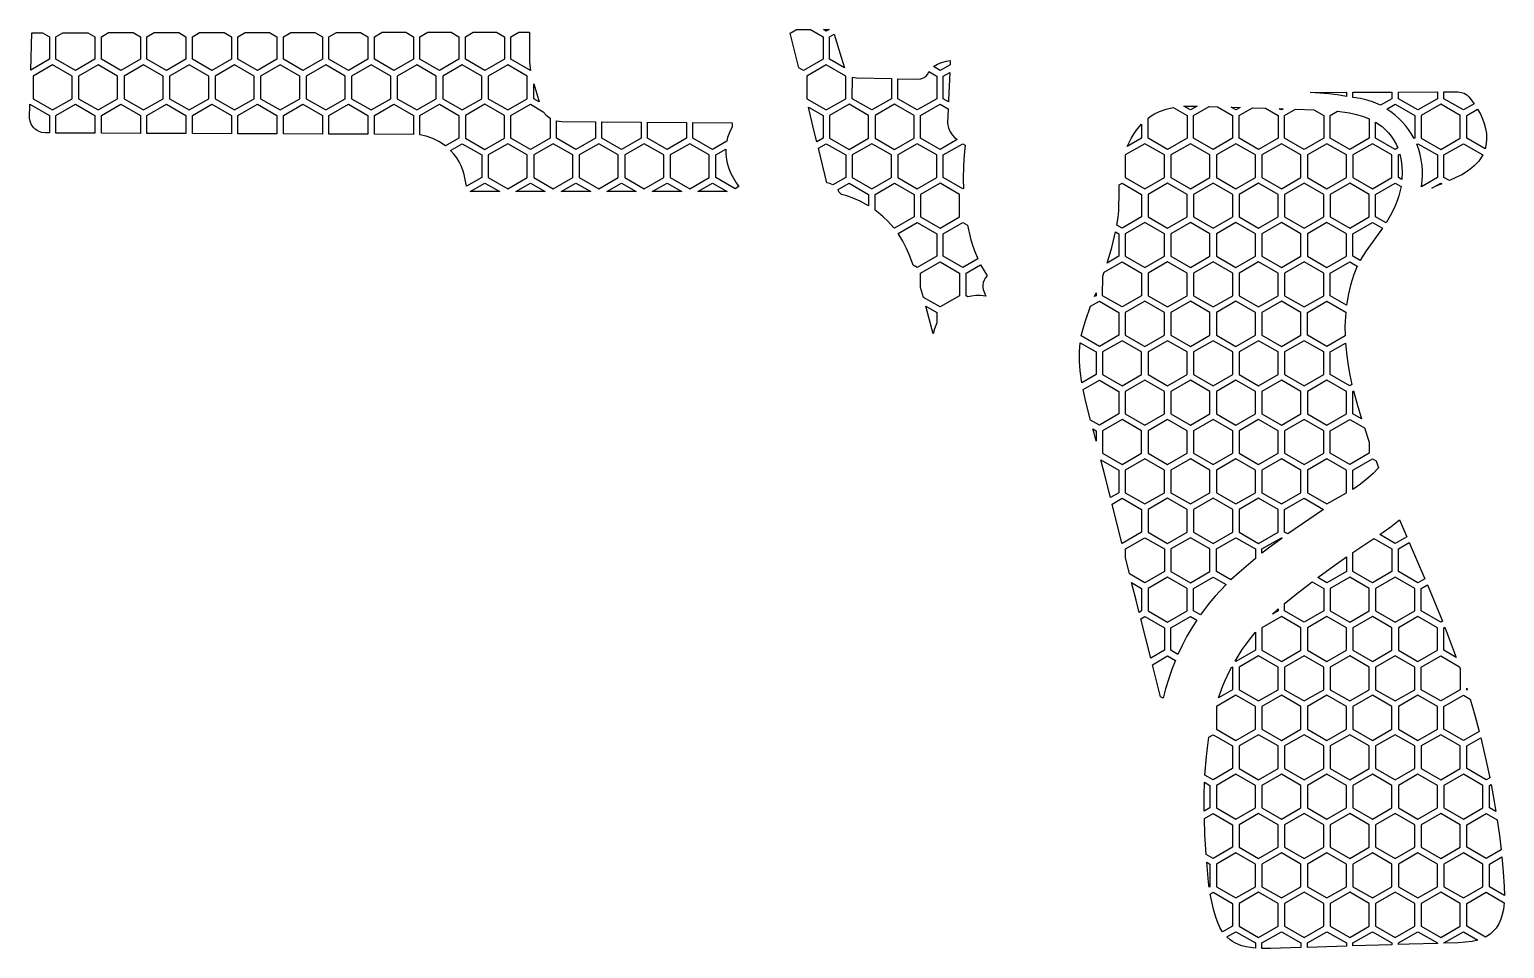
# Model space of a CAD drawing. Header units: millimetres. Extents: x 28 to 142, y -138 to -67.
import ezdxf

# ---------------------------------------------------------------- set-up
doc = ezdxf.new("R2010")
doc.units = ezdxf.units.MM

# ---------------------------------------------------------------- blocks, each defined once
blk = doc.blocks.new('HEX')
blk.add_lwpolyline([(1.516, 0.875), (0, 1.75), (-1.516, 0.875), (-1.516, -0.875), (0, -1.75), (1.516, -0.875)], close=True)

msp = doc.modelspace()

# ---------------------------------------------------------------- linework, layer by layer
for points in [[(27.69, -69.774), (27.77, -66.879), (28.599, -66.878), (29.137, -67.188), (29.137, -68.938), (27.69, -69.774)], [(30.183, -66.876), (32.123, -66.873), (32.668, -67.188), (32.668, -68.938), (31.153, -69.813), (29.637, -68.938), (29.637, -67.188), (30.183, -66.876)], [(33.717, -66.871), (35.646, -66.869), (36.199, -67.188), (36.199, -68.938), (34.684, -69.813), (33.168, -68.938), (33.168, -67.188), (33.717, -66.871)], [(37.256, -66.867), (39.169, -66.865), (39.73, -67.188), (39.73, -68.938), (38.215, -69.813), (36.699, -68.938), (36.699, -67.188), (37.256, -66.867)], [(40.795, -66.863), (42.693, -66.86), (43.261, -67.188), (43.261, -68.938), (41.746, -69.813), (40.23, -68.938), (40.23, -67.188), (40.795, -66.863)], [(44.334, -66.858), (46.216, -66.856), (46.793, -67.188), (46.793, -68.938), (45.277, -69.813), (43.761, -68.938), (43.761, -67.188), (44.334, -66.858)], [(47.873, -66.854), (49.74, -66.851), (50.324, -67.188), (50.324, -68.938), (48.808, -69.813), (47.293, -68.938), (47.293, -67.188), (47.873, -66.854)], [(51.411, -66.849), (53.263, -66.847), (53.855, -67.188), (53.855, -68.938), (52.339, -69.813), (50.824, -68.938), (50.824, -67.188), (51.411, -66.849)], [(54.95, -66.845), (56.786, -66.842), (57.386, -67.188), (57.386, -68.938), (55.87, -69.813), (54.355, -68.938), (54.355, -67.188), (54.95, -66.845)], [(58.489, -66.84), (60.31, -66.838), (60.917, -67.188), (60.917, -68.938), (59.401, -69.813), (57.886, -68.938), (57.886, -67.188), (58.489, -66.84)], [(62.028, -66.836), (63.833, -66.833), (64.448, -67.188), (64.448, -68.938), (62.932, -69.813), (61.417, -68.938), (61.417, -67.188), (62.028, -66.836)], [(66.386, -66.83), (66.388, -69.085), (66.408, -69.432), (66.456, -69.809), (64.948, -68.938), (64.948, -67.188), (65.567, -66.831), (66.386, -66.83)], [(87.281, -69.599), (86.624, -66.906), (87.108, -66.626), (88.192, -66.626), (89.166, -67.188), (89.166, -68.938), (87.65, -69.813), (87.281, -69.599)], [(89.192, -66.626), (89.388, -66.626), (89.639, -66.626), (89.416, -66.755), (89.192, -66.626)], [(90.021, -66.984), (90.566, -68.782), (90.816, -69.602), (89.666, -68.938), (89.666, -67.188), (90.021, -66.984)], [(97.738, -69.511), (98.036, -69.33), (98.358, -69.189), (98.73, -69.079), (99.034, -69.041), (99.02, -69.365), (98.243, -69.813), (97.738, -69.511)], [(66.714, -70.835), (66.949, -71.625), (67.131, -72.238), (66.714, -71.996), (66.714, -70.835)], [(91.439, -70.318), (91.594, -70.364), (91.758, -70.384), (94.462, -70.442), (94.462, -71.996), (92.947, -72.871), (91.431, -71.996), (91.439, -70.318)], [(94.962, -70.452), (96.519, -70.492), (96.753, -70.462), (96.967, -70.383), (97.148, -70.262), (97.285, -70.104), (97.384, -69.895), (97.993, -70.246), (97.993, -71.996), (96.478, -72.871), (94.962, -71.996), (94.962, -70.452)], [(98.995, -69.957), (98.901, -72.119), (98.896, -72.229), (98.493, -71.996), (98.493, -70.246), (98.995, -69.957)], [(129.773, -71.831), (129.079, -71.705), (128.404, -71.618), (127.726, -71.559), (126.95, -71.52), (129.773, -71.503), (129.773, -71.831)], [(132.411, -72.512), (131.88, -72.269), (131.368, -72.1), (130.872, -71.993), (130.273, -71.911), (130.273, -71.501), (133.304, -71.483), (133.304, -71.996), (132.411, -72.512)], [(133.804, -71.48), (136.835, -71.462), (136.835, -71.996), (135.32, -72.871), (133.804, -71.996), (133.804, -71.48)], [(137.335, -71.459), (138.437, -71.467), (138.686, -71.507), (138.896, -71.58), (139.102, -71.705), (139.281, -71.865), (139.459, -72.074), (139.685, -72.39), (138.851, -72.871), (137.335, -71.996), (137.335, -71.459)], [(28.843, -74.658), (28.524, -74.616), (28.347, -74.554), (28.183, -74.468), (28.034, -74.359), (27.903, -74.23), (27.73, -73.977), (27.638, -73.747), (27.594, -73.496), (27.622, -72.43), (29.137, -73.305), (29.137, -74.659), (28.843, -74.658)], [(32.668, -74.673), (29.637, -74.661), (29.637, -73.305), (31.153, -72.43), (32.668, -73.305), (32.668, -74.673)], [(36.199, -74.687), (33.168, -74.675), (33.168, -73.305), (34.684, -72.43), (36.199, -73.305), (36.199, -74.687)], [(39.73, -74.7), (36.699, -74.689), (36.699, -73.305), (38.215, -72.43), (39.73, -73.305), (39.73, -74.7)], [(43.261, -74.714), (40.23, -74.702), (40.23, -73.305), (41.746, -72.43), (43.261, -73.305), (43.261, -74.714)], [(46.793, -74.728), (43.761, -74.716), (43.761, -73.305), (45.277, -72.43), (46.793, -73.305), (46.793, -74.728)], [(50.324, -74.742), (47.293, -74.73), (47.293, -73.305), (48.808, -72.43), (50.324, -73.305), (50.324, -74.742)], [(53.855, -74.755), (50.824, -74.744), (50.824, -73.305), (52.339, -72.43), (53.855, -73.305), (53.855, -74.755)], [(57.386, -74.774), (54.355, -74.757), (54.355, -73.305), (55.87, -72.43), (57.386, -73.305), (57.386, -74.774)], [(59.866, -75.661), (59.35, -75.313), (58.88, -75.084), (58.381, -74.915), (57.886, -74.814), (57.886, -73.305), (59.401, -72.43), (60.917, -73.305), (60.917, -75.055), (59.866, -75.661)], [(67.456, -73.006), (67.683, -73.27), (67.979, -73.498), (67.979, -75.055), (66.464, -75.93), (64.948, -75.055), (64.948, -73.305), (66.464, -72.43), (67.456, -73.006)], [(88.68, -75.335), (88.46, -74.43), (88.024, -72.645), (89.166, -73.305), (89.166, -75.055), (88.68, -75.335)], [(98.872, -72.792), (98.828, -73.859), (98.848, -74.056), (98.894, -74.255), (99.025, -74.576), (99.171, -74.81), (99.35, -75.009), (99.567, -75.166), (98.243, -75.93), (96.728, -75.055), (96.728, -73.305), (98.243, -72.43), (98.872, -72.792)], [(114.388, -73.505), (114.627, -73.333), (114.877, -73.178), (115.275, -72.979), (115.782, -72.799), (116.324, -72.675), (117.414, -73.305), (117.414, -75.055), (115.899, -75.93), (114.383, -75.055), (114.388, -73.505)], [(117.166, -72.584), (117.709, -72.569), (118.18, -72.574), (117.664, -72.871), (117.166, -72.584)], [(119.131, -72.602), (119.764, -72.622), (120.945, -73.305), (120.945, -75.055), (119.43, -75.93), (117.914, -75.055), (117.914, -73.305), (119.131, -72.602)], [(120.822, -72.656), (121.39, -72.674), (121.529, -72.679), (121.195, -72.871), (120.822, -72.656)], [(122.477, -72.709), (123.502, -72.742), (124.477, -73.305), (124.477, -75.055), (122.961, -75.93), (121.445, -75.055), (121.445, -73.305), (122.477, -72.709)], [(124.56, -72.776), (124.875, -72.786), (124.727, -72.871), (124.56, -72.776)], [(125.823, -72.816), (127.24, -72.861), (128.008, -73.305), (128.008, -75.055), (126.492, -75.93), (124.977, -75.055), (124.977, -73.305), (125.823, -72.816)], [(129.085, -72.971), (130, -73.103), (130.553, -73.227), (131.088, -73.389), (131.539, -73.569), (131.539, -75.055), (130.023, -75.93), (128.508, -75.055), (128.508, -73.305), (129.085, -72.971)], [(135.019, -75.084), (134.793, -74.691), (134.581, -74.379), (134.349, -74.08), (134.098, -73.796), (133.828, -73.526), (133.541, -73.272), (133.218, -73.018), (132.908, -72.803), (133.554, -72.43), (135.07, -73.305), (135.07, -75.055), (135.019, -75.084)], [(140.569, -74.317), (140.631, -74.709), (140.648, -75.105), (140.618, -75.498), (140.537, -75.883), (139.101, -75.055), (139.101, -73.305), (139.953, -72.813), (140.167, -73.205), (140.331, -73.564), (140.466, -73.935), (140.569, -74.317)], [(68.479, -73.707), (68.889, -73.759), (71.51, -73.783), (71.51, -75.055), (69.995, -75.93), (68.479, -75.055), (68.479, -73.707)], [(72.01, -73.788), (75.041, -73.815), (75.041, -75.055), (73.526, -75.93), (72.01, -75.055), (72.01, -73.788)], [(75.541, -73.82), (78.572, -73.847), (78.572, -75.055), (77.057, -75.93), (75.541, -75.055), (75.541, -73.82)], [(79.072, -73.852), (82.103, -73.88), (82.103, -74.201), (81.957, -74.488), (81.851, -74.745), (81.762, -75.018), (81.762, -75.006), (81.692, -75.292), (80.588, -75.93), (79.072, -75.055), (79.072, -73.852)], [(112.762, -75.702), (113.06, -75.09), (113.294, -74.704), (113.555, -74.341), (113.883, -73.963), (113.883, -75.055), (112.762, -75.702)], [(132.039, -73.828), (132.532, -74.168), (132.809, -74.412), (133.044, -74.658), (133.235, -74.894), (133.406, -75.142), (133.623, -75.531), (133.75, -75.817), (133.554, -75.93), (132.039, -75.055), (132.039, -73.828)], [(61.507, -78.78), (61.319, -77.891), (61.214, -77.545), (61.082, -77.213), (60.923, -76.898), (60.739, -76.599), (60.532, -76.319), (60.258, -76.012), (61.167, -75.488), (62.682, -76.363), (62.682, -78.113), (61.507, -78.78)], [(89.926, -78.693), (89.689, -78.589), (89.457, -78.517), (88.804, -75.841), (89.416, -75.488), (90.931, -76.363), (90.931, -78.113), (89.926, -78.693)], [(100.203, -75.6), (100.124, -76.344), (100.066, -77.201), (100.04, -78.238), (100.051, -78.963), (100.009, -78.988), (98.493, -78.113), (98.493, -76.363), (100.009, -75.488), (100.203, -75.6)], [(135.584, -78.835), (135.642, -78.371), (135.665, -77.989), (135.665, -77.605), (135.642, -77.22), (135.578, -76.737), (135.49, -76.321), (135.384, -75.949), (135.232, -75.538), (135.32, -75.488), (136.835, -76.363), (136.835, -78.113), (135.584, -78.835)], [(140.351, -76.353), (140.186, -76.633), (140.038, -76.834), (139.694, -77.203), (139.503, -77.371), (139.231, -77.577), (138.725, -77.895), (138.272, -78.126), (137.757, -78.356), (137.335, -78.113), (137.335, -76.363), (138.851, -75.488), (140.351, -76.353)], [(81.616, -75.913), (81.621, -76.306), (81.671, -76.725), (81.729, -77), (81.85, -77.402), (82.009, -77.793), (82.204, -78.17), (82.43, -78.532), (82.64, -78.822), (82.353, -78.988), (80.838, -78.113), (80.838, -76.363), (81.616, -75.913)], [(133.912, -76.3), (134.023, -76.799), (134.078, -77.242), (134.099, -77.691), (134.076, -78.27), (133.804, -78.113), (133.804, -76.363), (133.912, -76.3)], [(64.078, -79.207), (62.931, -79.207), (61.787, -79.207), (62.932, -78.546), (64.078, -79.207)], [(67.606, -79.207), (66.938, -79.207), (65.318, -79.207), (66.464, -78.546), (67.606, -79.207)], [(71.14, -79.207), (70.277, -79.207), (68.849, -79.207), (69.995, -78.546), (71.14, -79.207)], [(74.671, -79.207), (73.616, -79.207), (72.38, -79.207), (73.526, -78.546), (74.671, -79.207)], [(78.202, -79.207), (76.954, -79.207), (75.911, -79.207), (77.057, -78.546), (78.202, -79.207)], [(81.733, -79.207), (80.961, -79.207), (79.442, -79.207), (80.588, -78.546), (81.733, -79.207)], [(92.697, -80.304), (92.044, -79.948), (91.565, -79.736), (91.015, -79.539), (90.6, -79.425), (90.397, -79.214), (90.327, -79.039), (91.181, -78.546), (92.697, -79.421), (92.697, -80.304)], [(94.633, -82), (94.197, -81.503), (93.837, -81.154), (93.471, -80.843), (93.197, -80.637), (93.197, -79.421), (94.712, -78.546), (96.228, -79.421), (96.228, -81.171), (94.712, -82.046), (94.633, -82)], [(111.966, -81.814), (112.073, -81.212), (112.119, -80.704), (112.131, -79.171), (112.148, -78.672), (112.368, -78.546), (113.883, -79.421), (113.883, -81.171), (112.368, -82.046), (111.966, -81.814)], [(134.008, -78.808), (133.844, -79.537), (133.741, -79.858), (133.56, -80.322), (133.274, -80.911), (132.843, -81.635), (132.039, -81.171), (132.039, -79.421), (133.554, -78.546), (134.008, -78.808)], [(137.177, -78.599), (136.716, -78.796), (136.398, -78.942), (137.085, -78.546), (137.177, -78.599)], [(96.154, -84.917), (95.891, -84.23), (95.628, -83.618), (95.349, -83.066), (94.98, -82.468), (96.478, -81.604), (97.993, -82.479), (97.993, -84.229), (96.478, -85.104), (96.154, -84.917)], [(100.359, -81.806), (100.605, -82.86), (100.735, -83.295), (100.882, -83.726), (101.171, -84.433), (100.009, -85.104), (98.493, -84.229), (98.493, -82.479), (100.009, -81.604), (100.359, -81.806)], [(111.208, -84.754), (111.563, -83.55), (111.86, -82.33), (112.118, -82.479), (112.118, -84.229), (111.208, -84.754)], [(132.563, -82.051), (131.3, -83.792), (131.017, -84.237), (130.838, -84.555), (130.273, -84.229), (130.273, -82.479), (131.789, -81.604), (132.563, -82.051)], [(96.95, -87.415), (96.728, -86.657), (96.728, -85.537), (98.243, -84.662), (99.759, -85.537), (99.759, -87.287), (98.243, -88.162), (96.95, -87.415)], [(110.86, -85.766), (110.967, -85.47), (112.368, -84.662), (113.883, -85.537), (113.883, -87.287), (112.368, -88.162), (110.852, -87.287), (110.86, -85.766)], [(130.613, -85.007), (130.347, -85.648), (130.083, -86.472), (129.922, -87.148), (129.776, -88.019), (128.508, -87.287), (128.508, -85.537), (130.023, -84.662), (130.613, -85.007)], [(101.389, -84.884), (101.656, -85.369), (101.901, -85.752), (101.745, -85.935), (101.654, -86.088), (101.592, -86.253), (101.556, -86.46), (101.558, -86.637), (101.59, -86.812), (101.787, -87.329), (101.377, -87.282), (101.01, -87.281), (100.676, -87.316), (100.407, -87.372), (100.259, -87.287), (100.259, -85.537), (101.389, -84.884)], [(97.993, -89.396), (97.807, -89.857), (97.708, -90.255), (97.143, -88.104), (97.993, -88.595), (97.993, -89.396)], [(109.203, -90.412), (109.341, -89.823), (109.516, -89.233), (109.923, -88.112), (110.602, -87.72), (112.118, -88.595), (112.118, -90.345), (110.602, -91.22), (109.203, -90.412)], [(110.23, -87.351), (110.349, -87.064), (110.352, -87.056), (110.352, -87.287), (110.23, -87.351)], [(129.716, -88.561), (129.659, -89.65), (129.667, -90.406), (128.258, -91.22), (126.742, -90.345), (126.742, -88.595), (128.258, -87.72), (129.716, -88.561)], [(109.239, -94.045), (109.108, -93.12), (109.054, -92.373), (109.056, -91.625), (109.116, -90.939), (110.352, -91.653), (110.352, -93.403), (109.239, -94.045)], [(129.698, -90.965), (129.795, -91.942), (129.906, -92.702), (130.045, -93.458), (130.201, -94.175), (130.023, -94.278), (128.508, -93.403), (128.508, -91.653), (129.698, -90.965)], [(109.923, -96.943), (109.557, -95.534), (109.338, -94.566), (110.602, -93.836), (112.118, -94.711), (112.118, -96.461), (110.602, -97.336), (109.923, -96.943)], [(130.323, -94.682), (130.597, -95.705), (130.939, -96.845), (130.273, -96.461), (130.273, -94.711), (130.323, -94.682)], [(131.167, -97.554), (131.539, -98.648), (131.539, -99.519), (130.023, -100.394), (128.508, -99.519), (128.508, -97.769), (130.023, -96.894), (131.167, -97.554)], [(110.352, -98.575), (110.193, -97.963), (110.104, -97.625), (110.352, -97.769), (110.352, -98.575)], [(111.462, -102.945), (111.078, -101.411), (110.725, -100.023), (112.118, -100.827), (112.118, -102.577), (111.462, -102.945)], [(132.069, -100.114), (132.267, -100.639), (131.841, -101.078), (131.433, -101.446), (130.863, -101.905), (130.273, -102.334), (130.273, -100.827), (131.789, -99.952), (132.069, -100.114)], [(112.343, -106.495), (111.59, -103.458), (112.368, -103.01), (113.883, -103.885), (113.883, -105.635), (112.368, -106.51), (112.343, -106.495)], [(128.005, -103.883), (125.232, -105.782), (124.977, -105.635), (124.977, -103.885), (126.492, -103.01), (128.005, -103.883)], [(132.36, -105.82), (133.24, -105.191), (133.897, -104.682), (134.452, -105.991), (133.554, -106.51), (132.36, -105.82)], [(112.934, -108.875), (112.618, -107.605), (112.618, -106.943), (114.133, -106.068), (115.649, -106.943), (115.649, -108.693), (114.133, -109.568), (112.934, -108.875)], [(122.711, -107.678), (121.441, -108.762), (120.813, -109.347), (119.68, -108.693), (119.68, -106.943), (121.195, -106.068), (122.711, -106.943), (122.711, -107.678)], [(124.785, -106.101), (123.821, -106.81), (123.211, -107.28), (123.211, -106.943), (124.727, -106.068), (124.785, -106.101)], [(130.273, -107.223), (131.902, -106.133), (133.304, -106.943), (133.304, -108.693), (131.789, -109.568), (130.273, -108.693), (130.273, -107.223)], [(127.553, -109.161), (128.791, -108.258), (129.773, -107.567), (129.773, -108.693), (128.258, -109.568), (127.553, -109.161)], [(134.65, -106.454), (135.852, -109.26), (135.32, -109.568), (133.804, -108.693), (133.804, -106.943), (134.65, -106.454)], [(113.685, -111.865), (113.447, -110.921), (113.103, -109.55), (113.883, -110.001), (113.883, -111.751), (113.685, -111.865)], [(119.129, -111.156), (118.442, -112.055), (117.914, -111.751), (117.914, -110.001), (119.43, -109.126), (120.444, -109.711), (119.598, -110.611), (119.129, -111.156)], [(124.977, -111.167), (126.099, -110.268), (127.118, -109.487), (128.008, -110.001), (128.008, -111.751), (126.492, -112.626), (124.977, -111.751), (124.977, -111.167)], [(136.049, -109.724), (137.215, -112.551), (137.085, -112.626), (135.57, -111.751), (135.57, -110.001), (136.049, -109.724)], [(124.038, -112.004), (124.393, -111.674), (124.477, -111.6), (124.477, -111.751), (124.038, -112.004)], [(114.585, -115.423), (113.812, -112.369), (114.133, -112.184), (115.649, -113.059), (115.649, -114.809), (114.585, -115.423)], [(118.157, -112.468), (117.821, -112.992), (117.401, -113.712), (117.018, -114.448), (116.7, -115.127), (116.149, -114.809), (116.149, -113.059), (117.664, -112.184), (118.157, -112.468)], [(137.401, -113.021), (137.828, -114.122), (138.286, -115.358), (137.335, -114.809), (137.335, -113.059), (137.401, -113.021)], [(121.127, -115.644), (121.682, -114.759), (121.911, -114.431), (122.396, -113.789), (122.711, -113.406), (122.711, -114.809), (121.195, -115.684), (121.127, -115.644)], [(116.503, -115.59), (116.256, -116.219), (115.984, -116.999), (115.741, -117.79), (115.542, -118.536), (115.351, -118.425), (114.713, -115.926), (115.899, -115.242), (116.503, -115.59)], [(138.599, -116.239), (138.601, -117.867), (137.085, -118.742), (135.57, -117.867), (135.57, -116.117), (137.085, -115.242), (138.545, -116.084), (138.599, -116.239)], [(119.833, -118.509), (120.182, -117.566), (120.338, -117.196), (120.677, -116.473), (120.882, -116.08), (120.945, -116.117), (120.945, -117.867), (119.833, -118.509)], [(139.148, -117.894), (139.101, -117.867), (139.101, -117.744), (139.148, -117.894)], [(139.366, -118.597), (139.725, -119.833), (140.064, -121.099), (138.851, -121.8), (137.335, -120.925), (137.335, -119.175), (138.851, -118.3), (139.366, -118.597)], [(118.796, -124.491), (118.907, -123.046), (118.981, -122.378), (119.097, -121.55), (119.43, -121.358), (120.945, -122.233), (120.945, -123.983), (119.43, -124.858), (118.796, -124.491)], [(140.193, -121.602), (140.566, -123.169), (140.893, -124.698), (140.616, -124.858), (139.101, -123.983), (139.101, -122.233), (140.193, -121.602)], [(118.742, -127.294), (118.741, -126.07), (118.768, -125.053), (119.18, -125.291), (119.18, -127.041), (118.742, -127.294)], [(140.995, -125.217), (141.237, -126.543), (141.368, -127.33), (140.866, -127.041), (140.866, -125.291), (140.995, -125.217)], [(118.889, -130.661), (118.798, -129.105), (118.753, -127.865), (119.43, -127.474), (120.945, -128.349), (120.945, -130.099), (119.43, -130.974), (118.889, -130.661)], [(141.466, -127.964), (141.637, -129.188), (141.772, -130.307), (140.616, -130.974), (139.101, -130.099), (139.101, -128.349), (140.616, -127.474), (141.466, -127.964)], [(119.123, -133.18), (119.06, -132.808), (118.932, -131.264), (119.18, -131.407), (119.18, -133.157), (119.123, -133.18)], [(142.019, -133.137), (142.036, -133.832), (140.866, -133.157), (140.866, -131.407), (141.83, -130.85), (141.937, -131.992), (142.019, -133.137)], [(120.163, -136.667), (119.956, -136.32), (119.765, -135.894), (119.613, -135.446), (119.466, -134.893), (119.198, -133.724), (119.43, -133.59), (120.945, -134.465), (120.945, -136.215), (120.163, -136.667)], [(142.012, -134.396), (141.948, -134.918), (141.864, -135.31), (141.745, -135.685), (141.585, -136.037), (141.382, -136.362), (141.219, -136.561), (140.932, -136.829), (140.634, -137.029), (140.571, -137.064), (139.101, -136.215), (139.101, -134.465), (140.616, -133.59), (142.012, -134.396)], [(122.711, -137.927), (122.336, -137.885), (121.99, -137.823), (121.654, -137.735), (121.437, -137.66), (121.126, -137.521), (120.929, -137.408), (120.74, -137.278), (120.486, -137.057), (121.195, -136.648), (122.711, -137.523), (122.711, -137.927)], [(126.242, -137.879), (123.887, -137.951), (123.211, -137.953), (123.211, -137.523), (124.727, -136.648), (126.242, -137.523), (126.242, -137.879)], [(129.773, -137.771), (126.742, -137.864), (126.742, -137.523), (128.258, -136.648), (129.773, -137.523), (129.773, -137.771)], [(133.304, -137.663), (130.273, -137.756), (130.273, -137.523), (131.789, -136.648), (133.304, -137.523), (133.304, -137.663)], [(136.835, -137.554), (134.65, -137.621), (133.804, -137.647), (133.804, -137.523), (135.32, -136.648), (136.835, -137.523), (136.835, -137.554)], [(139.976, -137.301), (139.534, -137.402), (138.987, -137.471), (138.434, -137.504), (137.335, -137.539), (137.335, -137.523), (138.851, -136.648), (139.976, -137.301)]]:
    msp.add_lwpolyline(points, close=True)

# ---------------------------------------------------------------- block references
for p in [(29.387, -71.121), (32.918, -71.121), (36.449, -71.121), (39.98, -71.121), (43.511, -71.121), (47.043, -71.121), (50.574, -71.121), (54.105, -71.121), (57.636, -71.121), (61.167, -71.121), (64.698, -71.121), (89.416, -71.121), (62.932, -74.18), (91.181, -74.18), (94.712, -74.18), (137.085, -74.18), (64.698, -77.238), (68.229, -77.238), (71.76, -77.238), (75.291, -77.238), (78.822, -77.238), (92.947, -77.238), (96.478, -77.238), (114.133, -77.238), (117.664, -77.238), (121.195, -77.238), (124.727, -77.238), (128.258, -77.238), (131.789, -77.238), (98.243, -80.296), (115.899, -80.296), (119.43, -80.296), (122.961, -80.296), (126.492, -80.296), (130.023, -80.296), (114.133, -83.354), (117.664, -83.354), (121.195, -83.354), (124.727, -83.354), (128.258, -83.354), (115.899, -86.412), (119.43, -86.412), (122.961, -86.412), (126.492, -86.412), (114.133, -89.47), (117.664, -89.47), (121.195, -89.47), (124.727, -89.47), (112.368, -92.528), (115.899, -92.528), (119.43, -92.528), (122.961, -92.528), (126.492, -92.528), (114.133, -95.586), (117.664, -95.586), (121.195, -95.586), (124.727, -95.586), (128.258, -95.586), (112.368, -98.644), (115.899, -98.644), (119.43, -98.644), (122.961, -98.644), (126.492, -98.644), (114.133, -101.702), (117.664, -101.702), (121.195, -101.702), (124.727, -101.702), (128.258, -101.702), (115.899, -104.76), (119.43, -104.76), (122.961, -104.76), (117.664, -107.818), (115.899, -110.876), (130.023, -110.876), (133.554, -110.876), (124.727, -113.934), (128.258, -113.934), (131.789, -113.934), (135.32, -113.934), (122.961, -116.992), (126.492, -116.992), (130.023, -116.992), (133.554, -116.992), (121.195, -120.05), (124.727, -120.05), (128.258, -120.05), (131.789, -120.05), (135.32, -120.05), (122.961, -123.108), (126.492, -123.108), (130.023, -123.108), (133.554, -123.108), (137.085, -123.108), (121.195, -126.166), (124.727, -126.166), (128.258, -126.166), (131.789, -126.166), (135.32, -126.166), (138.851, -126.166), (122.961, -129.224), (126.492, -129.224), (130.023, -129.224), (133.554, -129.224), (137.085, -129.224), (121.195, -132.282), (124.727, -132.282), (128.258, -132.282), (131.789, -132.282), (135.32, -132.282), (138.851, -132.282), (122.961, -135.34), (126.492, -135.34), (130.023, -135.34), (133.554, -135.34), (137.085, -135.34)]:
    msp.add_blockref('HEX', p)

doc.saveas('drawing.dxf')
